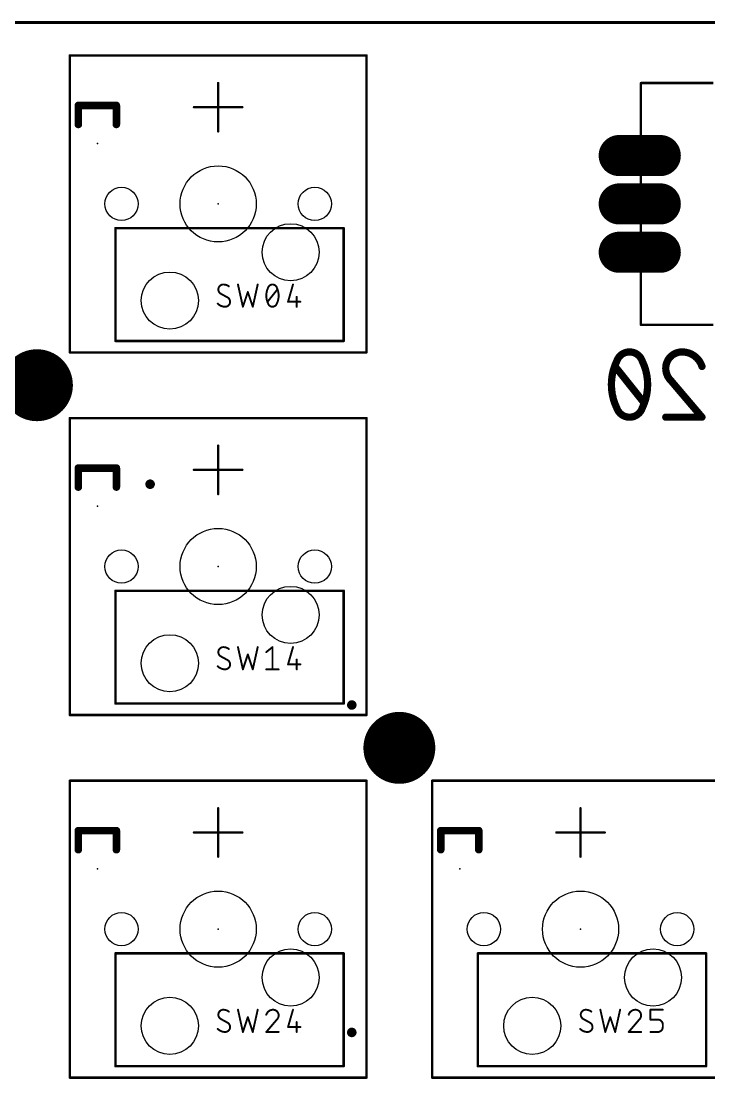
# Model space of a CAD drawing. Extents: x 0 to 305, y 0 to 96.
# Drawn here: x 170.6 to 206.8, y 39.8 to 95.3 of the extents above; entities that cross this region are included whole.
import ezdxf

# ---------------------------------------------------------------- set-up
doc = ezdxf.new("R2010")
doc.units = 0
for name, color, linetype in [('17', 110, 'CONTINUOUS'), ('18', 110, 'CONTINUOUS'), ('20', 31, 'CONTINUOUS'), ('21', 253, 'CONTINUOUS'), ('22', 253, 'CONTINUOUS'), ('23', 53, 'CONTINUOUS'), ('24', 53, 'CONTINUOUS'), ('39', 12, 'CONTINUOUS')]:
    doc.layers.add(name, color=color, linetype=linetype)

# ---------------------------------------------------------------- blocks, each defined once
blk = doc.blocks.new('OFFSETP100')
at = {"const_width": 1}
blk.add_lwpolyline([(0, 0), (1, 0)], dxfattribs=at)
at = {"const_width": 0.5}
for points in [[(0, 0.25, 1), (0, -0.25)], [(1, -0.25, 1), (1, 0.25)]]:
    blk.add_lwpolyline(points, format="xyb", dxfattribs=at)
blk = doc.blocks.new('ROUNDP')
at = {"const_width": 0.5}
blk.add_lwpolyline([(0, -0.25, 1), (0, 0.25, 1), (0, -0.25)], format="xyb", dxfattribs=at)
blk = doc.blocks.new('ROUNDV')
at = {"const_width": 0.5}
blk.add_lwpolyline([(0, -0.25, 1), (0, 0.25, 1), (0, -0.25)], format="xyb", dxfattribs=at)

msp = doc.modelspace()

# ---------------------------------------------------------------- linework, layer by layer
at = {"layer": '20', "const_width": 0.1524}
msp.add_lwpolyline([(3.5, 95.25), (301.3, 95.25)], dxfattribs=at)
at = {"layer": '20'}
for centre, radius in [((180.975, 85.725), 2), ((175.895, 85.725), 0.8763), ((186.055, 85.725), 0.8763), ((184.785, 83.185), 1.5), ((178.435, 80.645), 1.5), ((180.975, 66.675), 2), ((175.895, 66.675), 0.8763), ((186.055, 66.675), 0.8763), ((184.785, 64.135), 1.5), ((178.435, 61.595), 1.5), ((180.975, 47.625), 2), ((200.025, 47.625), 2), ((175.895, 47.625), 0.8763), ((186.055, 47.625), 0.8763), ((194.945, 47.625), 0.8763), ((205.105, 47.625), 0.8763), ((184.785, 45.085), 1.5), ((203.835, 45.085), 1.5), ((178.435, 42.545), 1.5), ((197.485, 42.545), 1.5)]:
    msp.add_circle(centre, radius, dxfattribs=at)
at = {"layer": '21'}
for points, const_width in [([(180.975, 89.535), (180.975, 92.075)], 0.127), ([(182.245, 90.805), (179.705, 90.805)], 0.127), ([(182.0162, 81.4922), (182.2758, 80.3238)], 0.1016), ([(182.2758, 80.3238), (182.5354, 81.1027)], 0.1016), ([(182.5354, 81.1027), (182.7951, 80.3238)], 0.1016), ([(182.7951, 80.3238), (183.0547, 81.4922)], 0.1016), ([(183.5712, 80.5834), (184.0905, 81.2326)], 0.1016), ([(184.9089, 81.4922), (184.6493, 80.5834)], 0.1016), ([(181.4729, 80.8106), (181.1159, 81.0054)], 0.1016), ([(184.6493, 80.5834), (185.2984, 80.5834)], 0.1016), ([(185.1037, 80.8431), (185.1037, 80.3238)], 0.1016), ([(180.975, 70.485), (180.975, 73.025)], 0.127), ([(182.245, 71.755), (179.705, 71.755)], 0.127), ([(182.0162, 62.4422), (182.2758, 61.2738)], 0.1016), ([(182.7951, 61.2738), (183.0547, 62.4422)], 0.1016), ([(183.5063, 62.1826), (183.8308, 62.4422)], 0.1016), ([(183.8308, 62.4422), (183.8308, 61.2738)], 0.1016), ([(184.9089, 62.4422), (184.6493, 61.5334)], 0.1016), ([(181.4729, 61.7606), (181.1159, 61.9554)], 0.1016), ([(182.2758, 61.2738), (182.5354, 62.0527)], 0.1016), ([(182.5354, 62.0527), (182.7951, 61.2738)], 0.1016), ([(185.1037, 61.7931), (185.1037, 61.2738)], 0.1016), ([(183.5063, 61.2738), (184.1554, 61.2738)], 0.1016), ([(184.6493, 61.5334), (185.2984, 61.5334)], 0.1016), ([(180.975, 51.435), (180.975, 53.975)], 0.127), ([(200.025, 51.435), (200.025, 53.975)], 0.127), ([(182.245, 52.705), (179.705, 52.705)], 0.127), ([(201.295, 52.705), (198.755, 52.705)], 0.127), ([(182.0162, 43.3922), (182.2758, 42.2238)], 0.1016), ([(182.7951, 42.2238), (183.0547, 43.3922)], 0.1016), ([(184.9089, 43.3922), (184.6493, 42.4834)], 0.1016), ([(201.0662, 43.3922), (201.3258, 42.2238)], 0.1016), ([(201.8451, 42.2238), (202.1047, 43.3922)], 0.1016), ([(203.6993, 42.8729), (203.6993, 43.3922)], 0.1016), ([(203.6993, 43.3922), (204.3484, 43.3922)], 0.1016), ([(181.4729, 42.7106), (181.1159, 42.9054)], 0.1016), ([(182.2758, 42.2238), (182.5354, 43.0027)], 0.1016), ([(182.5354, 43.0027), (182.7951, 42.2238)], 0.1016), ([(184.058, 42.8729), (183.5063, 42.2238)], 0.1016), ([(185.1037, 42.7431), (185.1037, 42.2238)], 0.1016), ([(200.5229, 42.7106), (200.1659, 42.9054)], 0.1016), ([(201.3258, 42.2238), (201.5855, 43.0027)], 0.1016), ([(201.5855, 43.0027), (201.8451, 42.2238)], 0.1016), ([(203.108, 42.8729), (202.5563, 42.2238)], 0.1016), ([(204.0888, 42.8729), (203.6993, 42.8729)], 0.1016), ([(183.5063, 42.2238), (184.1554, 42.2238)], 0.1016), ([(184.6493, 42.4834), (185.2984, 42.4834)], 0.1016), ([(202.5563, 42.2238), (203.2054, 42.2238)], 0.1016), ([(203.6993, 42.2238), (204.0888, 42.2238)], 0.1016), ([(204.3484, 42.4834), (204.3484, 42.6133)], 0.1016)]:
    msp.add_lwpolyline(points, dxfattribs=dict(at, const_width=const_width))
for points, const_width in [([(181.0068, 92.075, 1), (180.9433, 92.075)], 0.0635), ([(179.705, 90.8368, 1), (179.705, 90.7733)], 0.0635), ([(182.245, 90.7733, 1), (182.245, 90.8368)], 0.0635), ([(180.9433, 89.535, 1), (181.0068, 89.535)], 0.0635), ([(181.2457, 81.4922, 0.4142), (180.9861, 81.2326)], 0.1016), ([(180.9861, 81.2326, 0.2656), (181.1159, 81.0054)], 0.1016), ([(181.0114, 81.2326, 1), (180.9607, 81.2326)], 0.0508), ([(180.9607, 81.2326, 1), (181.0114, 81.2326)], 0.0508), ([(181.5378, 81.3948, 0.1623), (181.2457, 81.4922)], 0.1016), ([(181.2457, 81.5176, 1), (181.2457, 81.4668)], 0.0508), ([(181.2457, 81.4668, 1), (181.2457, 81.5176)], 0.0508), ([(181.5226, 81.3745, 1), (181.553, 81.4152)], 0.0508), ([(182.041, 81.4977, 1), (181.9914, 81.4867)], 0.0508), ([(182.5595, 81.1108, 1), (182.5114, 81.0947)], 0.0508), ([(182.5595, 81.0947, 1), (182.5114, 81.1108)], 0.0508), ([(183.0795, 81.4867, 1), (183.0299, 81.4977)], 0.0508), ([(183.6037, 81.3299, 0.1139), (183.5063, 80.908)], 0.1016), ([(183.5796, 81.3382, 1), (183.6277, 81.3217)], 0.0508), ([(183.8308, 81.4922, 0.3205), (183.6037, 81.3299)], 0.1016), ([(183.6265, 81.3188, 1), (183.5808, 81.3411)], 0.0508), ([(184.058, 81.3299, 0.3205), (183.8308, 81.4922)], 0.1016), ([(183.8308, 81.5176, 1), (183.8308, 81.4668)], 0.0508), ([(183.8308, 81.4668, 1), (183.8308, 81.5176)], 0.0508), ([(184.0809, 81.3411, 1), (184.0352, 81.3188)], 0.0508), ([(184.1554, 80.908, 0.1139), (184.058, 81.3299)], 0.1016), ([(184.034, 81.3217, 1), (184.0821, 81.3382)], 0.0508), ([(184.1103, 81.2167, 1), (184.0707, 81.2484)], 0.0508), ([(184.9334, 81.4852, 1), (184.8845, 81.4992)], 0.0508), ([(181.128, 81.0277, 1), (181.1037, 80.9831)], 0.0508), ([(181.103, 80.9835, 1), (181.1288, 81.0272)], 0.0508), ([(181.3431, 80.3238, 0.4142), (181.6027, 80.5834)], 0.1016), ([(181.6027, 80.5834, 0.2656), (181.4729, 80.8106)], 0.1016), ([(181.4858, 80.8325, 1), (181.46, 80.7887)], 0.0508), ([(181.4607, 80.7883, 1), (181.485, 80.8329)], 0.0508), ([(181.6281, 80.5834, 1), (181.5773, 80.5834)], 0.0508), ([(181.5773, 80.5834, 1), (181.6281, 80.5834)], 0.0508), ([(183.5063, 80.908, 0.1139), (183.6037, 80.4861)], 0.1016), ([(183.5317, 80.908, 1), (183.4809, 80.908)], 0.0508), ([(183.4809, 80.908, 1), (183.5317, 80.908)], 0.0508), ([(183.5514, 80.5993, 1), (183.591, 80.5676)], 0.0508), ([(184.058, 80.4861, 0.1139), (184.1554, 80.908)], 0.1016), ([(184.1808, 80.908, 1), (184.13, 80.908)], 0.0508), ([(184.13, 80.908, 1), (184.1808, 80.908)], 0.0508), ([(184.6493, 80.6088, 1), (184.6493, 80.558)], 0.0508), ([(184.6249, 80.5904, 1), (184.6737, 80.5765)], 0.0508), ([(185.1291, 80.8431, 1), (185.0783, 80.8431)], 0.0508), ([(185.2984, 80.558, 1), (185.2984, 80.6088)], 0.0508), ([(180.9536, 80.4861, 0.2), (181.3431, 80.3238)], 0.1016), ([(180.9716, 80.504, 1), (180.9356, 80.4682)], 0.0508), ([(181.3431, 80.3492, 1), (181.3431, 80.2984)], 0.0508), ([(181.3431, 80.2984, 1), (181.3431, 80.3492)], 0.0508), ([(182.2517, 80.3318, 1), (182.2999, 80.3158)], 0.0508), ([(182.251, 80.3183, 1), (182.3006, 80.3293)], 0.0508), ([(182.7703, 80.3293, 1), (182.8199, 80.3183)], 0.0508), ([(182.771, 80.3158, 1), (182.8192, 80.3318)], 0.0508), ([(183.6277, 80.4943, 1), (183.5796, 80.4778)], 0.0508), ([(183.6037, 80.4861, 0.3205), (183.8308, 80.3238)], 0.1016), ([(183.5808, 80.4749, 1), (183.6265, 80.4972)], 0.0508), ([(183.8308, 80.3238, 0.3205), (184.058, 80.4861)], 0.1016), ([(183.8308, 80.3492, 1), (183.8308, 80.2984)], 0.0508), ([(183.8308, 80.2984, 1), (183.8308, 80.3492)], 0.0508), ([(184.0352, 80.4972, 1), (184.0809, 80.4749)], 0.0508), ([(184.0821, 80.4778, 1), (184.034, 80.4943)], 0.0508), ([(185.0783, 80.3238, 1), (185.1291, 80.3238)], 0.0508), ([(181.0068, 73.025, 1), (180.9433, 73.025)], 0.0635), ([(179.705, 71.7868, 1), (179.705, 71.7233)], 0.0635), ([(182.245, 71.7233, 1), (182.245, 71.7868)], 0.0635), ([(180.9433, 70.485, 1), (181.0068, 70.485)], 0.0635), ([(181.2457, 62.4422, 0.4142), (180.9861, 62.1826)], 0.1016), ([(180.9861, 62.1826, 0.2656), (181.1159, 61.9554)], 0.1016), ([(181.0114, 62.1826, 1), (180.9607, 62.1826)], 0.0508), ([(181.5378, 62.3448, 0.1623), (181.2457, 62.4422)], 0.1016), ([(181.2457, 62.4676, 1), (181.2457, 62.4168)], 0.0508), ([(181.2457, 62.4168, 1), (181.2457, 62.4676)], 0.0508), ([(181.5226, 62.3245, 1), (181.553, 62.3652)], 0.0508), ([(182.041, 62.4477, 1), (181.9914, 62.4367)], 0.0508), ([(183.0795, 62.4367, 1), (183.0299, 62.4477)], 0.0508), ([(183.8562, 62.4422, 1), (183.8054, 62.4422)], 0.0508), ([(183.8467, 62.4224, 1), (183.815, 62.462)], 0.0508), ([(184.9334, 62.4352, 1), (184.8845, 62.4492)], 0.0508), ([(180.9607, 62.1826, 1), (181.0114, 62.1826)], 0.0508), ([(181.128, 61.9777, 1), (181.1037, 61.9331)], 0.0508), ([(181.103, 61.9335, 1), (181.1288, 61.9772)], 0.0508), ([(181.6027, 61.5334, 0.2656), (181.4729, 61.7606)], 0.1016), ([(181.4858, 61.7825, 1), (181.46, 61.7387)], 0.0508), ([(181.4607, 61.7383, 1), (181.485, 61.7829)], 0.0508), ([(182.5595, 62.0608, 1), (182.5114, 62.0447)], 0.0508), ([(182.5595, 62.0447, 1), (182.5114, 62.0608)], 0.0508), ([(183.4904, 62.2024, 1), (183.5222, 62.1627)], 0.0508), ([(185.1291, 61.7931, 1), (185.0783, 61.7931)], 0.0508), ([(180.9536, 61.4361, 0.2), (181.3431, 61.2738)], 0.1016), ([(180.9716, 61.454, 1), (180.9356, 61.4182)], 0.0508), ([(181.3431, 61.2738, 0.4142), (181.6027, 61.5334)], 0.1016), ([(181.3431, 61.2992, 1), (181.3431, 61.2484)], 0.0508), ([(181.3431, 61.2484, 1), (181.3431, 61.2992)], 0.0508), ([(181.6281, 61.5334, 1), (181.5773, 61.5334)], 0.0508), ([(181.5773, 61.5334, 1), (181.6281, 61.5334)], 0.0508), ([(182.2517, 61.2818, 1), (182.2999, 61.2658)], 0.0508), ([(182.251, 61.2683, 1), (182.3006, 61.2793)], 0.0508), ([(182.7703, 61.2793, 1), (182.8199, 61.2683)], 0.0508), ([(182.771, 61.2658, 1), (182.8192, 61.2818)], 0.0508), ([(183.5063, 61.2992, 1), (183.5063, 61.2484)], 0.0508), ([(183.8054, 61.2738, 1), (183.8562, 61.2738)], 0.0508), ([(184.1554, 61.2484, 1), (184.1554, 61.2992)], 0.0508), ([(184.6493, 61.5588, 1), (184.6493, 61.508)], 0.0508), ([(184.6249, 61.5404, 1), (184.6737, 61.5265)], 0.0508), ([(185.0783, 61.2738, 1), (185.1291, 61.2738)], 0.0508), ([(185.2984, 61.508, 1), (185.2984, 61.5588)], 0.0508), ([(181.0068, 53.975, 1), (180.9433, 53.975)], 0.0635), ([(200.0567, 53.975, 1), (199.9933, 53.975)], 0.0635), ([(179.705, 52.7368, 1), (179.705, 52.6733)], 0.0635), ([(182.245, 52.6733, 1), (182.245, 52.7368)], 0.0635), ([(198.755, 52.7368, 1), (198.755, 52.6733)], 0.0635), ([(201.295, 52.6733, 1), (201.295, 52.7368)], 0.0635), ([(180.9433, 51.435, 1), (181.0068, 51.435)], 0.0635), ([(199.9933, 51.435, 1), (200.0567, 51.435)], 0.0635), ([(181.2457, 43.3922, 0.4142), (180.9861, 43.1326)], 0.1016), ([(181.5378, 43.2948, 0.1623), (181.2457, 43.3922)], 0.1016), ([(181.2457, 43.4176, 1), (181.2457, 43.3668)], 0.0508), ([(181.2457, 43.3668, 1), (181.2457, 43.4176)], 0.0508), ([(181.5226, 43.2745, 1), (181.553, 43.3152)], 0.0508), ([(182.041, 43.3977, 1), (181.9914, 43.3867)], 0.0508), ([(183.0795, 43.3867, 1), (183.0299, 43.3977)], 0.0508), ([(183.8633, 43.3922, 0.3252), (183.5063, 43.1326)], 0.1016), ([(184.1554, 43.1001, 0.4142), (183.8633, 43.3922)], 0.1016), ([(183.8633, 43.4176, 1), (183.8633, 43.3668)], 0.0508), ([(183.8633, 43.3668, 1), (183.8633, 43.4176)], 0.0508), ([(184.9334, 43.3852, 1), (184.8845, 43.3992)], 0.0508), ([(200.2957, 43.3922, 0.4142), (200.0361, 43.1326)], 0.1016), ([(200.5878, 43.2948, 0.1623), (200.2957, 43.3922)], 0.1016), ([(200.2957, 43.4176, 1), (200.2957, 43.3668)], 0.0508), ([(200.2957, 43.3668, 1), (200.2957, 43.4176)], 0.0508), ([(200.5726, 43.2745, 1), (200.603, 43.3152)], 0.0508), ([(201.091, 43.3977, 1), (201.0414, 43.3867)], 0.0508), ([(202.1295, 43.3867, 1), (202.0799, 43.3977)], 0.0508), ([(202.9133, 43.3922, 0.3252), (202.5563, 43.1326)], 0.1016), ([(203.2054, 43.1001, 0.4142), (202.9133, 43.3922)], 0.1016), ([(202.9133, 43.4176, 1), (202.9133, 43.3668)], 0.0508), ([(202.9133, 43.3668, 1), (202.9133, 43.4176)], 0.0508), ([(203.7247, 43.3922, 1), (203.6739, 43.3922)], 0.0508), ([(203.6993, 43.4176, 1), (203.6993, 43.3668)], 0.0508), ([(204.3484, 43.3668, 1), (204.3484, 43.4176)], 0.0508), ([(180.9861, 43.1326, 0.2656), (181.1159, 42.9054)], 0.1016), ([(181.0114, 43.1326, 1), (180.9607, 43.1326)], 0.0508), ([(180.9607, 43.1326, 1), (181.0114, 43.1326)], 0.0508), ([(181.128, 42.9277, 1), (181.1037, 42.8831)], 0.0508), ([(181.103, 42.8835, 1), (181.1288, 42.9272)], 0.0508), ([(182.5595, 43.0108, 1), (182.5114, 42.9947)], 0.0508), ([(182.5595, 42.9947, 1), (182.5114, 43.0108)], 0.0508), ([(183.4821, 43.1404, 1), (183.5305, 43.1247)], 0.0508), ([(184.058, 42.8729, 0.2053), (184.1554, 43.1001)], 0.1016), ([(184.0405, 42.8913, 1), (184.0756, 42.8545)], 0.0508), ([(184.0774, 42.8565, 1), (184.0387, 42.8894)], 0.0508), ([(184.1808, 43.1001, 1), (184.13, 43.1001)], 0.0508), ([(184.13, 43.1001, 1), (184.1808, 43.1001)], 0.0508), ([(185.1291, 42.7431, 1), (185.0783, 42.7431)], 0.0508), ([(200.0361, 43.1326, 0.2656), (200.1659, 42.9054)], 0.1016), ([(200.0614, 43.1326, 1), (200.0107, 43.1326)], 0.0508), ([(200.0107, 43.1326, 1), (200.0615, 43.1326)], 0.0508), ([(200.178, 42.9277, 1), (200.1537, 42.8831)], 0.0508), ([(200.153, 42.8835, 1), (200.1788, 42.9272)], 0.0508), ([(201.6095, 43.0108, 1), (201.5614, 42.9947)], 0.0508), ([(201.6095, 42.9947, 1), (201.5614, 43.0108)], 0.0508), ([(202.5321, 43.1404, 1), (202.5805, 43.1247)], 0.0508), ([(203.108, 42.8729, 0.2053), (203.2054, 43.1001)], 0.1016), ([(203.0905, 42.8913, 1), (203.1256, 42.8545)], 0.0508), ([(203.1274, 42.8565, 1), (203.0887, 42.8894)], 0.0508), ([(203.2308, 43.1001, 1), (203.18, 43.1001)], 0.0508), ([(203.18, 43.1001, 1), (203.2308, 43.1001)], 0.0508), ([(203.6993, 42.8983, 1), (203.6993, 42.8475)], 0.0508), ([(203.6739, 42.8729, 1), (203.7247, 42.8729)], 0.0508), ([(204.3484, 42.6133, 0.4142), (204.0888, 42.8729)], 0.1016), ([(204.0888, 42.8983, 1), (204.0888, 42.8475)], 0.0508), ([(204.0888, 42.8475, 1), (204.0888, 42.8983)], 0.0508), ([(180.9536, 42.3861, 0.2), (181.3431, 42.2238)], 0.1016), ([(180.9716, 42.404, 1), (180.9356, 42.3682)], 0.0508), ([(181.3431, 42.2238, 0.4142), (181.6027, 42.4834)], 0.1016), ([(181.3431, 42.2492, 1), (181.3431, 42.1984)], 0.0508), ([(181.3431, 42.1984, 1), (181.3431, 42.2492)], 0.0508), ([(181.6027, 42.4834, 0.2656), (181.4729, 42.7106)], 0.1016), ([(181.4858, 42.7325, 1), (181.46, 42.6887)], 0.0508), ([(181.4607, 42.6883, 1), (181.485, 42.7329)], 0.0508), ([(181.6281, 42.4834, 1), (181.5773, 42.4834)], 0.0508), ([(181.5773, 42.4834, 1), (181.6281, 42.4834)], 0.0508), ([(182.2517, 42.2318, 1), (182.2999, 42.2158)], 0.0508), ([(182.251, 42.2183, 1), (182.3006, 42.2293)], 0.0508), ([(182.7703, 42.2293, 1), (182.8199, 42.2183)], 0.0508), ([(182.771, 42.2158, 1), (182.8192, 42.2318)], 0.0508), ([(183.4869, 42.2403, 1), (183.5256, 42.2073)], 0.0508), ([(183.5063, 42.2492, 1), (183.5063, 42.1984)], 0.0508), ([(184.1554, 42.1984, 1), (184.1554, 42.2492)], 0.0508), ([(184.6493, 42.5088, 1), (184.6493, 42.458)], 0.0508), ([(184.6249, 42.4904, 1), (184.6737, 42.4765)], 0.0508), ([(185.0783, 42.2238, 1), (185.1291, 42.2238)], 0.0508), ([(185.2984, 42.458, 1), (185.2984, 42.5088)], 0.0508), ([(200.0036, 42.3861, 0.2), (200.3931, 42.2238)], 0.1016), ([(200.0216, 42.404, 1), (199.9856, 42.3682)], 0.0508), ([(200.3931, 42.2238, 0.4142), (200.6527, 42.4834)], 0.1016), ([(200.3931, 42.2492, 1), (200.3931, 42.1984)], 0.0508), ([(200.3931, 42.1984, 1), (200.3931, 42.2492)], 0.0508), ([(200.6527, 42.4834, 0.2656), (200.5229, 42.7106)], 0.1016), ([(200.5358, 42.7325, 1), (200.51, 42.6887)], 0.0508), ([(200.5107, 42.6883, 1), (200.535, 42.7329)], 0.0508), ([(200.6781, 42.4834, 1), (200.6273, 42.4834)], 0.0508), ([(200.6273, 42.4834, 1), (200.6781, 42.4834)], 0.0508), ([(201.3017, 42.2318, 1), (201.3499, 42.2158)], 0.0508), ([(201.301, 42.2183, 1), (201.3506, 42.2293)], 0.0508), ([(201.8203, 42.2293, 1), (201.8699, 42.2183)], 0.0508), ([(201.821, 42.2158, 1), (201.8692, 42.2318)], 0.0508), ([(202.5369, 42.2403, 1), (202.5756, 42.2073)], 0.0508), ([(202.5563, 42.2492, 1), (202.5563, 42.1984)], 0.0508), ([(203.2054, 42.1984, 1), (203.2054, 42.2492)], 0.0508), ([(203.6993, 42.2492, 1), (203.6993, 42.1984)], 0.0508), ([(204.0888, 42.2238, 0.4142), (204.3484, 42.4834)], 0.1016), ([(204.0888, 42.2492, 1), (204.0888, 42.1984)], 0.0508), ([(204.0888, 42.1984, 1), (204.0888, 42.2492)], 0.0508), ([(204.3738, 42.6133, 1), (204.323, 42.6133)], 0.0508), ([(204.323, 42.6133, 1), (204.3738, 42.6133)], 0.0508), ([(204.3738, 42.4834, 1), (204.323, 42.4834)], 0.0508), ([(204.323, 42.4834, 1), (204.3738, 42.4834)], 0.0508)]:
    msp.add_lwpolyline(points, format="xyb", dxfattribs=dict(at, const_width=const_width))
at = {"layer": '22'}
for points, const_width in [([(173.625, 89.9), (173.625, 90.9)], 0.4), ([(173.625, 90.9), (175.625, 90.9)], 0.4), ([(175.625, 90.9), (175.625, 89.9)], 0.4), ([(203.3609, 75.2825), (201.8369, 77.1875)], 0.381), ([(204.7896, 76.4255), (206.4089, 74.5205)], 0.381), ([(206.4089, 74.5205), (204.5039, 74.5205)], 0.381), ([(173.625, 70.85), (173.625, 71.85)], 0.4), ([(173.625, 71.85), (175.625, 71.85)], 0.4), ([(175.625, 71.85), (175.625, 70.85)], 0.4), ([(173.625, 51.8), (173.625, 52.8)], 0.4), ([(173.625, 52.8), (175.625, 52.8)], 0.4), ([(175.625, 52.8), (175.625, 51.8)], 0.4), ([(192.675, 51.8), (192.675, 52.8)], 0.4), ([(192.675, 52.8), (194.675, 52.8)], 0.4), ([(194.675, 52.8), (194.675, 51.8)], 0.4)]:
    msp.add_lwpolyline(points, dxfattribs=dict(at, const_width=const_width))
for points, const_width in [([(173.725, 90.9, 1), (173.525, 90.9)], 0.2), ([(173.625, 91, 1), (173.625, 90.8)], 0.2), ([(175.725, 90.9, 1), (175.525, 90.9)], 0.2), ([(175.625, 90.8, 1), (175.625, 91)], 0.2), ([(173.525, 89.9, 1), (173.725, 89.9)], 0.2), ([(175.525, 89.9, 1), (175.725, 89.9)], 0.2), ([(202.5989, 77.9495, 0.3205), (201.9321, 77.4733)], 0.381), ([(203.2656, 77.4733, 0.3205), (202.5989, 77.9495)], 0.381), ([(202.5989, 78.0447, 1), (202.5989, 77.8543)], 0.1905), ([(202.5989, 77.8543, 1), (202.5989, 78.0447)], 0.1905), ([(205.3611, 77.9495, 0.4142), (204.5039, 77.0923)], 0.381), ([(206.4089, 77.1875, 0.3252), (205.3611, 77.9495)], 0.381), ([(205.3611, 78.0447, 1), (205.3611, 77.8543)], 0.1905), ([(205.3611, 77.8543, 1), (205.3611, 78.0447)], 0.1905), ([(201.9321, 77.4733, 0.1139), (201.6464, 76.235)], 0.381), ([(201.9113, 77.247, 1), (201.7625, 77.128)], 0.1905), ([(201.842, 77.5041, 1), (202.0222, 77.4424)], 0.1905), ([(202.0177, 77.4315, 1), (201.8465, 77.515)], 0.1905), ([(203.5514, 76.235, 0.1139), (203.2656, 77.4733)], 0.381), ([(203.3512, 77.515, 1), (203.18, 77.4315)], 0.1905), ([(203.1755, 77.4424, 1), (203.3557, 77.5041)], 0.1905), ([(204.5991, 77.0923, 1), (204.4086, 77.0922)], 0.1905), ([(204.5039, 77.0923, 0.2053), (204.7896, 76.4255)], 0.381), ([(206.3183, 77.1582, 1), (206.4995, 77.2168)], 0.1905), ([(204.4086, 77.0923, 1), (204.5991, 77.0923)], 0.1905), ([(201.7416, 76.235, 1), (201.5511, 76.235)], 0.1905), ([(201.5511, 76.235, 1), (201.7416, 76.235)], 0.1905), ([(201.6464, 76.235, 0.1139), (201.9321, 74.9968)], 0.381), ([(203.2656, 74.9968, 0.1139), (203.5514, 76.235)], 0.381), ([(203.6466, 76.235, 1), (203.4561, 76.235)], 0.1905), ([(203.4561, 76.235, 1), (203.6466, 76.235)], 0.1905), ([(204.8622, 76.4872, 1), (204.7171, 76.3638)], 0.1905), ([(204.7239, 76.3565, 1), (204.8553, 76.4945)], 0.1905), ([(201.9321, 74.9968, 0.3205), (202.5989, 74.5205)], 0.381), ([(202.0222, 75.0276, 1), (201.842, 74.9659)], 0.1905), ([(201.8465, 74.955, 1), (202.0177, 75.0385)], 0.1905), ([(202.5989, 74.5205, 0.3205), (203.2656, 74.9968)], 0.381), ([(203.18, 75.0385, 1), (203.3512, 74.955)], 0.1905), ([(203.3557, 74.9659, 1), (203.1755, 75.0276)], 0.1905), ([(203.2865, 75.223, 1), (203.4353, 75.342)], 0.1905), ([(202.5989, 74.6157, 1), (202.5989, 74.4253)], 0.1905), ([(202.5989, 74.4253, 1), (202.5989, 74.6157)], 0.1905), ([(204.5039, 74.6157, 1), (204.5039, 74.4253)], 0.1905), ([(206.3363, 74.4588, 1), (206.4814, 74.5822)], 0.1905), ([(206.4089, 74.4253, 1), (206.4089, 74.6157)], 0.1905), ([(173.725, 71.85, 1), (173.525, 71.85)], 0.2), ([(173.625, 71.95, 1), (173.625, 71.75)], 0.2), ([(175.725, 71.85, 1), (175.525, 71.85)], 0.2), ([(175.625, 71.75, 1), (175.625, 71.95)], 0.2), ([(173.525, 70.85, 1), (173.725, 70.85)], 0.2), ([(175.525, 70.85, 1), (175.725, 70.85)], 0.2), ([(173.725, 52.8, 1), (173.525, 52.8)], 0.2), ([(173.625, 52.9, 1), (173.625, 52.7)], 0.2), ([(175.725, 52.8, 1), (175.525, 52.8)], 0.2), ([(175.625, 52.7, 1), (175.625, 52.9)], 0.2), ([(192.775, 52.8, 1), (192.575, 52.8)], 0.2), ([(192.675, 52.9, 1), (192.675, 52.7)], 0.2), ([(194.775, 52.8, 1), (194.575, 52.8)], 0.2), ([(194.675, 52.7, 1), (194.675, 52.9)], 0.2), ([(173.525, 51.8, 1), (173.725, 51.8)], 0.2), ([(175.525, 51.8, 1), (175.725, 51.8)], 0.2), ([(192.575, 51.8, 1), (192.775, 51.8)], 0.2), ([(194.575, 51.8, 1), (194.775, 51.8)], 0.2)]:
    msp.add_lwpolyline(points, format="xyb", dxfattribs=dict(at, const_width=const_width))
at = {"layer": '23'}
for p in [(180.975, 85.725), (171.45, 76.2), (180.975, 66.675), (190.5, 57.15), (180.975, 47.625), (200.025, 47.625)]:
    msp.add_point(p, dxfattribs=at)
at = {"layer": '24'}
for p in [(174.625, 88.9), (174.625, 69.85), (174.625, 50.8), (193.675, 50.8)]:
    msp.add_point(p, dxfattribs=at)
at = {"layer": '39', "const_width": 0.127}
for points in [[(173.175, 77.925), (173.175, 93.525)], [(173.175, 93.525), (188.775, 93.525)], [(188.775, 93.525), (188.775, 77.925)], [(203.2, 79.375), (203.2, 92.075)], [(203.2, 92.075), (207.01, 92.075)], [(187.575, 84.455), (175.575, 84.455)], [(175.575, 84.455), (175.575, 78.525)], [(187.575, 78.525), (187.575, 84.455)], [(207.01, 79.375), (203.2, 79.375)], [(175.575, 78.525), (187.575, 78.525)], [(188.775, 77.925), (173.175, 77.925)], [(173.175, 58.875), (173.175, 74.475)], [(173.175, 74.475), (188.775, 74.475)], [(188.775, 74.475), (188.775, 58.875)], [(187.575, 65.405), (175.575, 65.405)], [(175.575, 65.405), (175.575, 59.475)], [(187.575, 59.475), (187.575, 65.405)], [(175.575, 59.475), (187.575, 59.475)], [(188.775, 58.875), (173.175, 58.875)], [(173.175, 39.825), (173.175, 55.425)], [(173.175, 55.425), (188.775, 55.425)], [(188.775, 55.425), (188.775, 39.825)], [(192.225, 39.825), (192.225, 55.425)], [(192.225, 55.425), (207.825, 55.425)], [(187.575, 46.355), (175.575, 46.355)], [(175.575, 46.355), (175.575, 40.425)], [(187.575, 40.425), (187.575, 46.355)], [(206.625, 46.355), (194.625, 46.355)], [(194.625, 46.355), (194.625, 40.425)], [(206.625, 40.425), (206.625, 46.355)], [(175.575, 40.425), (187.575, 40.425)], [(194.625, 40.425), (206.625, 40.425)], [(188.775, 39.825), (173.175, 39.825)], [(207.825, 39.825), (192.225, 39.825)]]:
    msp.add_lwpolyline(points, dxfattribs=at)
at = {"layer": '39', "const_width": 0.0635}
for points in [[(173.175, 93.5568, 1), (173.175, 93.4933)], [(173.2067, 93.525, 1), (173.1433, 93.525)], [(188.8067, 93.525, 1), (188.7433, 93.525)], [(188.775, 93.4933, 1), (188.775, 93.5568)], [(203.2, 92.1068, 1), (203.2, 92.0433)], [(203.2318, 92.075, 1), (203.1683, 92.075)], [(175.575, 84.4868, 1), (175.575, 84.4232)], [(175.6068, 84.455, 1), (175.5433, 84.455)], [(187.6068, 84.455, 1), (187.5433, 84.455)], [(187.575, 84.4232, 1), (187.575, 84.4868)], [(203.2, 79.4068, 1), (203.2, 79.3432)], [(203.1683, 79.375, 1), (203.2318, 79.375)], [(175.575, 78.5568, 1), (175.575, 78.4933)], [(175.5433, 78.525, 1), (175.6068, 78.525)], [(187.5433, 78.525, 1), (187.6068, 78.525)], [(187.575, 78.4933, 1), (187.575, 78.5568)], [(173.175, 77.9567, 1), (173.175, 77.8932)], [(173.1433, 77.925, 1), (173.2067, 77.925)], [(188.7433, 77.925, 1), (188.8067, 77.925)], [(188.775, 77.8932, 1), (188.775, 77.9567)], [(173.175, 74.5068, 1), (173.175, 74.4433)], [(173.2067, 74.475, 1), (173.1433, 74.475)], [(188.8067, 74.475, 1), (188.7433, 74.475)], [(188.775, 74.4433, 1), (188.775, 74.5068)], [(175.575, 65.4368, 1), (175.575, 65.3732)], [(175.6068, 65.405, 1), (175.5433, 65.405)], [(187.6068, 65.405, 1), (187.5433, 65.405)], [(187.575, 65.3732, 1), (187.575, 65.4368)], [(175.575, 59.5068, 1), (175.575, 59.4432)], [(175.5433, 59.475, 1), (175.6068, 59.475)], [(187.5433, 59.475, 1), (187.6068, 59.475)], [(187.575, 59.4432, 1), (187.575, 59.5068)], [(173.175, 58.9068, 1), (173.175, 58.8432)], [(173.1433, 58.875, 1), (173.2067, 58.875)], [(188.7433, 58.875, 1), (188.8067, 58.875)], [(188.775, 58.8432, 1), (188.775, 58.9068)], [(173.175, 55.4568, 1), (173.175, 55.3933)], [(173.2067, 55.425, 1), (173.1433, 55.425)], [(188.8067, 55.425, 1), (188.7433, 55.425)], [(188.775, 55.3933, 1), (188.775, 55.4568)], [(192.225, 55.4568, 1), (192.225, 55.3933)], [(192.2568, 55.425, 1), (192.1933, 55.425)], [(175.575, 46.3868, 1), (175.575, 46.3233)], [(175.6068, 46.355, 1), (175.5433, 46.355)], [(187.6068, 46.355, 1), (187.5433, 46.355)], [(187.575, 46.3233, 1), (187.575, 46.3868)], [(194.625, 46.3868, 1), (194.625, 46.3233)], [(194.6567, 46.355, 1), (194.5933, 46.355)], [(206.6567, 46.355, 1), (206.5933, 46.355)], [(206.625, 46.3233, 1), (206.625, 46.3868)], [(175.575, 40.4568, 1), (175.575, 40.3933)], [(175.5433, 40.425, 1), (175.6068, 40.425)], [(187.5433, 40.425, 1), (187.6068, 40.425)], [(187.575, 40.3933, 1), (187.575, 40.4568)], [(194.625, 40.4568, 1), (194.625, 40.3933)], [(194.5933, 40.425, 1), (194.6567, 40.425)], [(206.5933, 40.425, 1), (206.6567, 40.425)], [(206.625, 40.3933, 1), (206.625, 40.4568)], [(173.175, 39.8568, 1), (173.175, 39.7933)], [(173.1433, 39.825, 1), (173.2067, 39.825)], [(188.7433, 39.825, 1), (188.8067, 39.825)], [(188.775, 39.7933, 1), (188.775, 39.8568)], [(192.225, 39.8568, 1), (192.225, 39.7933)], [(192.1933, 39.825, 1), (192.2568, 39.825)]]:
    msp.add_lwpolyline(points, format="xyb", dxfattribs=at)

# ---------------------------------------------------------------- block references
at = {"layer": '17'}
for name, p, xscale, yscale in [('OFFSETP100', (202.057, 88.265), 2.16, 2.16), ('OFFSETP100', (202.057, 88.265), 2.16, 2.16), ('OFFSETP100', (202.057, 85.725), 2.16, 2.16), ('OFFSETP100', (202.057, 85.725), 2.16, 2.16), ('OFFSETP100', (202.057, 83.185), 2.16, 2.16), ('OFFSETP100', (202.057, 83.185), 2.16, 2.16), ('ROUNDP', (171.45, 76.2), 3.78, 3.78), ('ROUNDP', (171.45, 76.2), 3.78, 3.78), ('ROUNDP', (190.5, 57.15), 3.78, 3.78), ('ROUNDP', (190.5, 57.15), 3.78, 3.78)]:
    msp.add_blockref(name, p, dxfattribs=dict(at, xscale=xscale, yscale=yscale))
at = {"layer": '18', "xscale": 0.5024, "yscale": 0.5024}
for p in [(177.4, 71), (177.4, 71), (188, 59.4), (188, 59.4), (188, 42.2), (188, 42.2)]:
    msp.add_blockref('ROUNDV', p, dxfattribs=at)

doc.saveas('drawing.dxf')
